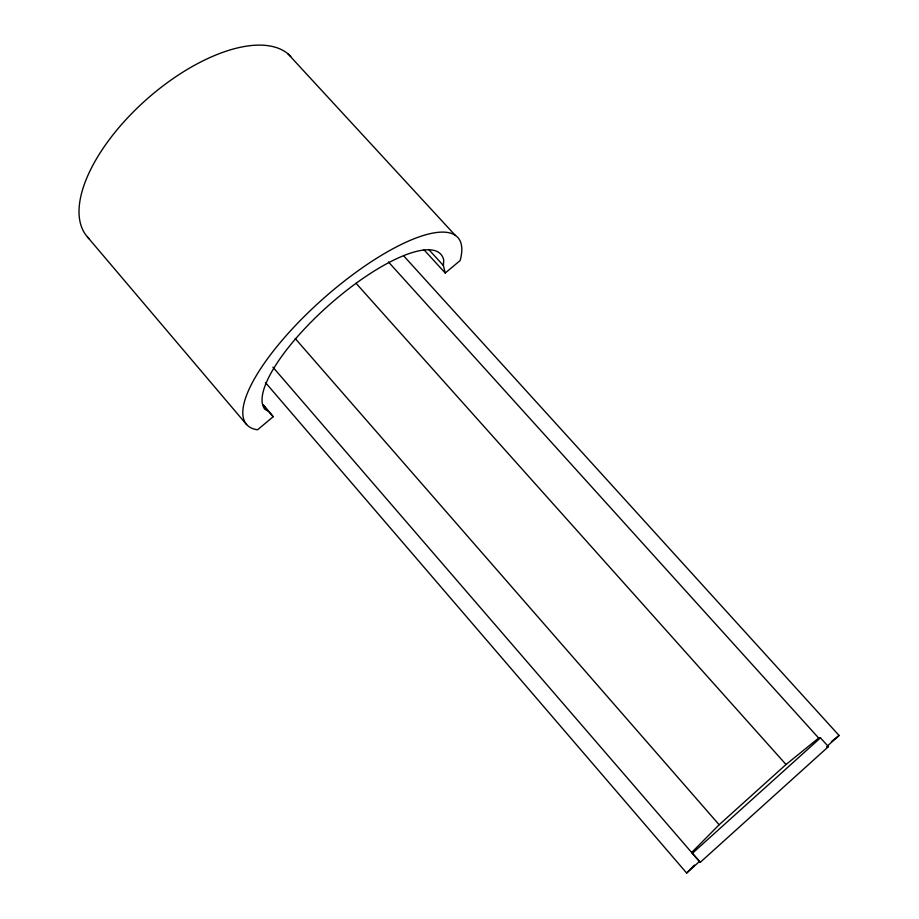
<?xml version="1.0" encoding="UTF-8"?>
<svg xmlns="http://www.w3.org/2000/svg" width="919" height="919" viewBox="0 0 919 919"><rect width="100%" height="100%" fill="white"/><g stroke="black" fill="none" stroke-linecap="round" stroke-linejoin="round"><path stroke-width="1.38" d="M445.221 273.023L443.395 265.534L443.728 260.111A117.253 36.151 -41.5 0 0 337.342 297.928A117.253 36.151 -41.5 0 0 264.867 409.3L268.693 411.333L273.207 416.709L257.561 429.782A141.044 43.538 -41.5 0 1 333.011 290.255A141.044 43.538 -41.5 0 1 460.12 260.582L445.221 273.023L424.015 249.796M265.419 382.522L686.654 873.05L694.477 865.078M719.152 824.757L691.651 852.522L700.381 862.217L828.41 746.653L820.46 737.854L818.668 738.049L786.021 764.505L719.152 824.757L295.194 338.514M692.558 853.142L820.46 737.854M686.654 873.05L699.428 861.517L700.381 862.217M827.605 745.837L839.07 735.487L404.142 256.367M831.408 741.656L839.07 735.487M826.56 746.779L828.41 746.653M287.716 53.578L455.422 235.528M428.909 249.681L443.395 265.534M388.438 261.949L818.668 738.049M356.055 283.259L786.021 764.505M272.932 367.186L699.428 861.517M263.11 404.797L268.693 411.333M262.983 404.739L273.207 416.709M87.443 236.953L246.579 424.567M89.384 238.963A135.966 64.135 -41.4 0 1 144.214 101.515A135.966 64.135 -41.4 0 1 290.806 56.461"/></g></svg>
